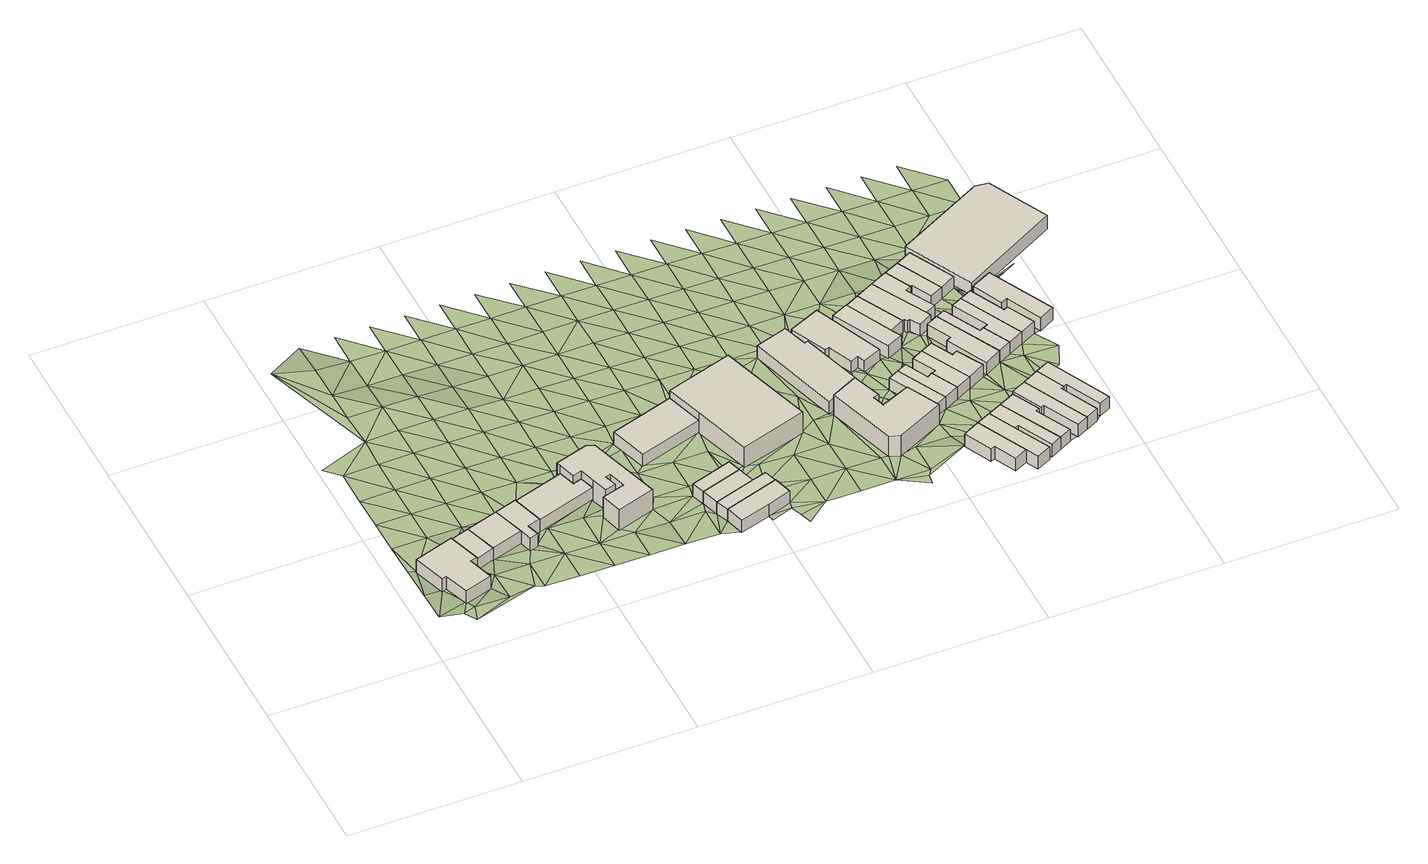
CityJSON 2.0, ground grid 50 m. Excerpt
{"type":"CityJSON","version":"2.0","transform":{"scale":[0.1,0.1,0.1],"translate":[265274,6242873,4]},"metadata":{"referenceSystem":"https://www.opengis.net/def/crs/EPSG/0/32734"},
"CityObjects":{
"building1":{"type":"Building","attributes":{"address":"10 Foundry Road Salt River Cape Town","building":"house","building:levels":"1","footprint":{"type":"Polygon"},"plus_code":"C9XCX8XW+X5R","ground_height":7.31,"building_height":4.1,"roof_height":11.41},"geometry":[{"type":"Solid","lod":"1","boundaries":[[[[0,1,2,3,4,5]],[[1,6,7,3,2]],[[6,8,9,7]],[[8,10,11,9]],[[10,12,13,11]],[[12,14,15,13]],[[14,16,17,15]],[[16,0,5,4,17]],[[4,3,7,9,11,13,15,17]],[[16,14,12,10,8,6,1,0]]]]}]},
"building2":{"type":"Building","attributes":{"address":"14 Foundry Road Salt River Cape Town","building":"house","building:levels":"1","footprint":{"type":"Polygon"},"plus_code":"C9XRXCXH+XJV","ground_height":6.82,"building_height":4.1,"roof_height":10.92},"geometry":[{"type":"Solid","lod":"1","boundaries":[[[[18,0,5,19]],[[0,16,20,5]],[[16,21,22,20]],[[21,18,19,22]],[[19,5,20,22]],[[21,16,0,18]]]]}]},
"building3":{"type":"Building","attributes":{"address":"16 Foundry Road Salt River Cape Town","building":"house","building:levels":"1","footprint":{"type":"Polygon"},"plus_code":"CCX5XVXJ+XHR","ground_height":6.82,"building_height":4.1,"roof_height":10.92},"geometry":[{"type":"Solid","lod":"1","boundaries":[[[[23,24,19,25]],[[24,26,22,19]],[[26,27,28,22]],[[27,23,25,28]],[[25,19,22,28]],[[27,26,24,23]]]]}]},
"building4":{"type":"Building","attributes":{"address":"Foundry Road Salt River Cape Town","building":"house","building:levels":"1","footprint":{"type":"Polygon"},"plus_code":"CCXHXJXX+XMX","ground_height":6.82,"building_height":4.1,"roof_height":10.92},"geometry":[{"type":"Solid","lod":"1","boundaries":[[[[29,23,30,25,31,32]],[[23,27,28,25,30]],[[27,33,34,28]],[[33,35,36,34]],[[35,37,38,36]],[[37,39,40,38]],[[39,29,32,31,40]],[[31,25,28,34,36,38,40]],[[39,37,35,33,27,23,29]]]]}]},
"building5":{"type":"Building","attributes":{"address":"18 Foundry Road Salt River Cape Town","building":"industrial","building:levels":"1","footprint":{"type":"Polygon"},"plus_code":"CFX5XMX3+XFV","ground_height":6.45,"building_height":4.1,"roof_height":10.55},"geometry":[{"type":"Solid","lod":"1","boundaries":[[[[41,29,32,42]],[[29,39,43,32]],[[39,44,45,43]],[[44,46,47,45]],[[46,48,49,47]],[[48,41,42,49]],[[42,32,43,45,47,49]],[[48,46,44,39,29,41]]]]}]},
"building6":{"type":"Building","attributes":{"address":"24 Foundry Road Salt River Cape Town","building":"industrial","building:levels":"2","footprint":{"type":"Polygon"},"plus_code":"CGX3X5XX+X6W","ground_height":6.49,"building_height":6.9,"roof_height":13.39},"geometry":[{"type":"Solid","lod":"1","boundaries":[[[[50,51,49,52,53,42]],[[51,54,47,55,52,49]],[[54,56,45,57,55,47]],[[56,58,59,57,45]],[[58,60,61,59]],[[60,62,63,61]],[[62,64,65,63]],[[64,66,67,65]],[[66,68,69,67]],[[68,70,71,69]],[[70,72,73,71]],[[72,74,75,73]],[[74,76,77,75]],[[76,78,79,77]],[[78,50,42,53,79]],[[53,52,55,57,59,61,63,65,67,69,71,73,75,77,79]],[[78,76,74,72,70,68,66,64,62,60,58,56,54,51,50]]]]}]},
"building7":{"type":"Building","attributes":{"address":"Alfred Street Cape Town","building":"house","building:levels":"1","footprint":{"type":"Polygon"},"plus_code":"CHX9XFXC+X9W","ground_height":6.38,"building_height":4.1,"roof_height":10.48},"geometry":[{"type":"Solid","lod":"1","boundaries":[[[[80,81,82,83]],[[81,84,85,82]],[[84,86,87,85]],[[86,80,83,87]],[[83,82,85,87]],[[86,84,81,80]]]]}]},
"building8":{"type":"Building","attributes":{"address":"Alfred Street Cape Town","building":"house","building:levels":"1","footprint":{"type":"Polygon"},"plus_code":"CHX8X5X6+X8R","ground_height":6.4,"building_height":4.1,"roof_height":10.5},"geometry":[{"type":"Solid","lod":"1","boundaries":[[[[88,89,90,91]],[[89,92,82,90]],[[92,93,83,82]],[[93,88,91,83]],[[91,90,82,83]],[[93,92,89,88]]]]}]},
"building9":{"type":"Building","attributes":{"address":"26 Foundry Road Salt River Cape Town","building":"industrial","building:levels":"1","footprint":{"type":"Polygon"},"plus_code":"CGXWXPX2+XXV","ground_height":6.04,"building_height":4.1,"roof_height":10.14},"geometry":[{"type":"Solid","lod":"1","boundaries":[[[[94,95,96,97]],[[95,98,99,96]],[[98,100,101,99]],[[100,94,97,101]],[[97,96,99,101]],[[100,98,95,94]]]]}]},
"building10":{"type":"Building","attributes":{"address":"Alfred Street Cape Town","building":"house","building:levels":"1","footprint":{"type":"Polygon"},"plus_code":"CHXFXHXX+XVW","ground_height":6.4,"building_height":4.1,"roof_height":10.5},"geometry":[{"type":"Solid","lod":"1","boundaries":[[[[102,103,104,105]],[[103,106,107,104]],[[106,89,90,107]],[[89,88,91,90]],[[88,102,105,91]],[[105,104,107,90,91]],[[88,89,106,103,102]]]]}]},
"building11":{"type":"Building","attributes":{"address":"Alfred Street Cape Town","building":"house","building:levels":"1","footprint":{"type":"Polygon"},"plus_code":"CHXHX5X8+XGW","ground_height":6.48,"building_height":4.1,"roof_height":10.58},"geometry":[{"type":"Solid","lod":"1","boundaries":[[[[108,109,110,111]],[[109,112,113,110]],[[112,114,104,115,113]],[[114,116,105,117,115,104]],[[116,108,111,117,105]],[[111,110,113,115,117]],[[116,114,112,109,108]]]]}]},
"building12":{"type":"Building","attributes":{"address":"32 Foundry Road Salt River Cape Town","building":"industrial","building:levels":"2","footprint":{"type":"Polygon"},"plus_code":"CJX3XXXQ+X8V","ground_height":6.04,"building_height":6.9,"roof_height":12.94},"geometry":[{"type":"Solid","lod":"1","boundaries":[[[[118,119,97,120,121,96]],[[119,122,123,120,97]],[[122,124,125,123]],[[124,126,127,125]],[[126,118,96,121,127]],[[121,120,123,125,127]],[[126,124,122,119,118]]]]}]},
"building13":{"type":"Building","attributes":{"address":"3 Junction Road Salt River Cape Town","building":"industrial","building:levels":"1","footprint":{"type":"Polygon"},"plus_code":"CMX7X4XP+XRR","ground_height":5.56,"building_height":4.1,"roof_height":9.66},"geometry":[{"type":"Solid","lod":"1","boundaries":[[[[128,129,130,131]],[[129,132,133,130]],[[132,134,135,133]],[[134,136,137,135]],[[136,138,139,137]],[[138,128,131,139]],[[131,130,133,135,137,139]],[[138,136,134,132,129,128]]]]}]},
"building14":{"type":"Building","attributes":{"address":"5A Junction Road Salt River Cape Town","building":"industrial","building:levels":"2","footprint":{"type":"Polygon"},"plus_code":"CMXVX5X4+X2V","ground_height":6.09,"building_height":6.9,"roof_height":12.99},"geometry":[{"type":"Solid","lod":"1","boundaries":[[[[140,141,142,143]],[[141,144,145,142]],[[144,146,147,145]],[[146,148,149,147]],[[148,150,151,149]],[[150,152,153,151]],[[152,154,155,153]],[[154,156,157,155]],[[156,140,143,157]],[[143,142,145,147,149,151,153,155,157]],[[156,154,152,150,148,146,144,141,140]]]]}]},
"building15":{"type":"Building","attributes":{"address":"38 Foundry Road Salt River Cape Town","building":"industrial","building:levels":"1","footprint":{"type":"Polygon"},"plus_code":"CMXMXPXX+XQV","ground_height":5.16,"building_height":4.1,"roof_height":9.26},"geometry":[{"type":"Solid","lod":"1","boundaries":[[[[158,159,160,161]],[[159,162,163,160]],[[162,164,165,163]],[[164,166,167,165]],[[166,168,169,167]],[[168,170,171,169]],[[170,172,173,171]],[[172,158,161,173]],[[161,160,163,165,167,169,171,173]],[[172,170,168,166,164,162,159,158]]]]}]},
"building16":{"type":"Building","attributes":{"address":"24 Greef Street Salt River Cape Town","building":"house","building:levels":"1","footprint":{"type":"Polygon"},"plus_code":"CPX8X8X9+XWV","ground_height":6.06,"building_height":4.1,"roof_height":10.16},"geometry":[{"type":"Solid","lod":"1","boundaries":[[[[174,175,176,177]],[[175,178,179,176]],[[178,180,181,179]],[[180,182,183,181]],[[182,184,185,183]],[[184,174,177,185]],[[177,176,179,181,183,185]],[[184,182,180,178,175,174]]]]}]},
"building17":{"type":"Building","attributes":{"address":"21 Greef Street Salt River Cape Town","building":"house","building:levels":"1","footprint":{"type":"Polygon"},"plus_code":"CPXQX6XR+XMR","ground_height":6.19,"building_height":4.1,"roof_height":10.29},"geometry":[{"type":"Solid","lod":"1","boundaries":[[[[186,187,188,189]],[[187,190,191,188]],[[190,192,193,191]],[[192,194,195,193]],[[194,196,197,195]],[[196,186,189,197]],[[189,188,191,193,195,197]],[[196,194,192,190,187,186]]]]}]},
"building18":{"type":"Building","attributes":{"address":"26 Greef Street Salt River Cape Town","building":"house","building:levels":"1","footprint":{"type":"Polygon"},"plus_code":"CPXHXHXG+XRR","ground_height":6.06,"building_height":4.1,"roof_height":10.16},"geometry":[{"type":"Solid","lod":"1","boundaries":[[[[198,199,177,176]],[[199,200,201,202,177]],[[200,203,204,205,202,201]],[[203,206,207,205,204]],[[206,208,209,207]],[[208,198,176,209]],[[176,177,202,205,207,209]],[[208,206,203,200,199,198]]]]}]},
"building19":{"type":"Building","attributes":{"address":"42 Foundry Road Salt River Cape Town","building":"house","building:levels":"1","footprint":{"type":"Polygon"},"plus_code":"CPX5XMXJ+XVV","ground_height":5.57,"building_height":4.1,"roof_height":9.67},"geometry":[{"type":"Solid","lod":"1","boundaries":[[[[210,211,212,213,214,215]],[[211,216,217,213,212]],[[216,218,219,217]],[[218,220,221,219]],[[220,210,215,214,221]],[[214,213,217,219,221]],[[220,218,216,211,210]]]]}]},
"building20":{"type":"Building","attributes":{"address":"23 Greef Street Salt River Cape Town","building":"house","building:levels":"1","footprint":{"type":"Polygon"},"plus_code":"CQX4XRX5+XXR","ground_height":6.19,"building_height":4.1,"roof_height":10.29},"geometry":[{"type":"Solid","lod":"1","boundaries":[[[[222,186,223,189,224,225]],[[186,196,197,189,223]],[[196,226,227,197]],[[226,228,229,227]],[[228,230,231,229]],[[230,222,225,224,231]],[[224,189,197,227,229,231]],[[230,228,226,196,186,222]]]]}]},
"building21":{"type":"Building","attributes":{"address":"28 Greef Street Salt River Cape Town","building":"house","building:levels":"1","footprint":{"type":"Polygon"},"plus_code":"CPXMXRX2+X5V","ground_height":5.94,"building_height":4.1,"roof_height":10.04},"geometry":[{"type":"Solid","lod":"1","boundaries":[[[[203,200,201,204]],[[200,232,233,201]],[[232,234,235,233]],[[234,236,237,235]],[[236,238,239,237]],[[238,203,204,239]],[[204,201,233,235,237,239]],[[238,236,234,232,200,203]]]]}]},
"building22":{"type":"Building","attributes":{"address":"44 Foundry Road Salt River Cape Town","building":"house","building:levels":"1","footprint":{"type":"Polygon"},"plus_code":"CPXCX6X4+X9X","ground_height":5.28,"building_height":4.1,"roof_height":9.38},"geometry":[{"type":"Solid","lod":"1","boundaries":[[[[211,210,215,212]],[[210,240,241,215]],[[240,242,243,241]],[[242,211,212,243]],[[212,215,241,243]],[[242,240,210,211]]]]}]},
"building23":{"type":"Building","attributes":{"address":"25 Greef Street Salt River Cape Town","building":"house","building:levels":"1","footprint":{"type":"Polygon"},"plus_code":"CQX8X8XM+X2R","ground_height":6.13,"building_height":4.1,"roof_height":10.23},"geometry":[{"type":"Solid","lod":"1","boundaries":[[[[244,222,225,245]],[[222,230,246,225]],[[230,247,248,246]],[[247,249,250,248]],[[249,251,252,250]],[[251,244,245,252]],[[245,225,246,248,250,252]],[[251,249,247,230,222,244]]]]}]},
"building24":{"type":"Building","attributes":{"address":"30 Greef Street Salt River Cape Town","building":"house","building:levels":"1","footprint":{"type":"Polygon"},"plus_code":"CQX2XJX9+XVW","ground_height":5.94,"building_height":4.1,"roof_height":10.04},"geometry":[{"type":"Solid","lod":"1","boundaries":[[[[253,254,233,235]],[[254,255,256,233]],[[255,257,258,256]],[[257,259,260,258]],[[259,261,262,260]],[[261,253,235,262]],[[235,233,256,258,260,262]],[[261,259,257,255,254,253]]]]}]},
"building25":{"type":"Building","attributes":{"address":"27 Greef Street Salt River Cape Town","building":"house","building:levels":"1","footprint":{"type":"Polygon"},"plus_code":"CQXHX7X3+XQX","ground_height":6.13,"building_height":4.1,"roof_height":10.23},"geometry":[{"type":"Solid","lod":"1","boundaries":[[[[244,251,252,245]],[[251,263,264,252]],[[263,265,266,264]],[[265,267,268,266]],[[267,269,270,268]],[[269,244,245,270]],[[245,252,264,266,268,270]],[[269,267,265,263,251,244]]]]}]},
"building26":{"type":"Building","attributes":{"address":"46 Foundry Road Salt River Cape Town","building":"house","building:levels":"1","footprint":{"type":"Polygon"},"plus_code":"CPXMXQXC+X8W","ground_height":5.35,"building_height":4.1,"roof_height":9.45},"geometry":[{"type":"Solid","lod":"1","boundaries":[[[[271,272,241,243]],[[272,273,274,241]],[[273,275,276,274]],[[275,277,278,276]],[[277,279,280,278]],[[279,281,282,280]],[[281,283,284,282]],[[283,285,286,284]],[[285,271,243,286]],[[243,241,274,276,278,280,282,284,286]],[[285,283,281,279,277,275,273,272,271]]]]}]},
"building27":{"type":"Building","attributes":{"address":"48 Foundry Road Salt River Cape Town","building":"house","building:levels":"1","footprint":{"type":"Polygon"},"plus_code":"CPXXXJXM+X8W","ground_height":5.35,"building_height":4.1,"roof_height":9.45},"geometry":[{"type":"Solid","lod":"1","boundaries":[[[[285,283,284,286]],[[283,287,288,284]],[[287,289,290,288]],[[289,291,292,290]],[[291,293,294,292]],[[293,285,286,294]],[[286,284,288,290,292,294]],[[293,291,289,287,283,285]]]]}]},
"building28":{"type":"Building","attributes":{"address":"Greef Street Salt River Cape Town","building":"house","building:levels":"1","footprint":{"type":"Polygon"},"plus_code":"CQX8X8X4+X3R","ground_height":5.68,"building_height":4.1,"roof_height":9.78},"geometry":[{"type":"Solid","lod":"1","boundaries":[[[[295,296,297,298]],[[296,299,300,297]],[[299,301,302,300]],[[301,303,304,302]],[[303,305,306,304]],[[305,295,298,306]],[[298,297,300,302,304,306]],[[305,303,301,299,296,295]]]]}]},
"building29":{"type":"Building","attributes":{"address":"29 Greef Street Salt River Cape Town","building":"house","building:levels":"1","footprint":{"type":"Polygon"},"plus_code":"CQXQXRX7+XCR","ground_height":5.82,"building_height":4.1,"roof_height":9.92},"geometry":[{"type":"Solid","lod":"1","boundaries":[[[[307,308,309,310]],[[308,311,312,309]],[[311,313,314,312]],[[313,315,316,314]],[[315,317,318,316]],[[317,307,310,318]],[[310,309,312,314,316,318]],[[317,315,313,311,308,307]]]]}]},
"building30":{"type":"Building","attributes":{"address":"Greef Street Salt River Cape Town","building":"house","building:levels":"1","footprint":{"type":"Polygon"},"plus_code":"CQX8X5XC+X4R","ground_height":5.66,"building_height":4.1,"roof_height":9.76},"geometry":[{"type":"Solid","lod":"1","boundaries":[[[[319,320,298,297]],[[320,321,322,323,298]],[[321,324,325,326,323,322]],[[324,327,328,326,325]],[[327,329,330,328]],[[329,319,297,330]],[[297,298,323,326,328,330]],[[329,327,324,321,320,319]]]]}]},
"building31":{"type":"Building","attributes":{"address":"31 Greef Street Salt River Cape Town","building":"house","building:levels":"1","footprint":{"type":"Polygon"},"plus_code":"CRX2XRXC+XXX","ground_height":5.82,"building_height":4.1,"roof_height":9.92},"geometry":[{"type":"Solid","lod":"1","boundaries":[[[[331,332,310,333]],[[332,334,318,310]],[[334,335,336,318]],[[335,337,338,336]],[[337,339,340,338]],[[339,331,333,340]],[[333,310,318,336,338,340]],[[339,337,335,334,332,331]]]]}]},
"building32":{"type":"Building","attributes":{"address":"50 Foundry Road Salt River Cape Town","building":"house","building:levels":"1","footprint":{"type":"Polygon"},"plus_code":"CQX3XPX8+X9W","ground_height":5.35,"building_height":4.1,"roof_height":9.45},"geometry":[{"type":"Solid","lod":"1","boundaries":[[[[293,291,292,294]],[[291,341,342,292]],[[341,343,344,342]],[[343,345,346,344]],[[345,347,348,346]],[[347,293,294,348]],[[294,292,342,344,346,348]],[[347,345,343,341,291,293]]]]}]},
"building33":{"type":"Building","attributes":{"address":"Greef Street Salt River Cape Town","building":"house","building:levels":"1","footprint":{"type":"Polygon"},"plus_code":"CQXJX7XM+XHR","ground_height":5.57,"building_height":4.1,"roof_height":9.67},"geometry":[{"type":"Solid","lod":"1","boundaries":[[[[324,321,322,325]],[[321,349,350,322]],[[349,351,352,350]],[[351,353,354,352]],[[353,355,356,354]],[[355,324,325,356]],[[325,322,350,352,354,356]],[[355,353,351,349,321,324]]]]}]},
"building34":{"type":"Building","attributes":{"address":"52 Foundry Road Salt River Cape Town","building":"house","building:levels":"1","footprint":{"type":"Polygon"},"plus_code":"CQX9X5X4+X5X","ground_height":5.3,"building_height":4.1,"roof_height":9.4},"geometry":[{"type":"Solid","lod":"1","boundaries":[[[[347,345,346,348]],[[345,357,358,346]],[[357,359,360,358]],[[359,347,348,360]],[[348,346,358,360]],[[359,357,345,347]]]]}]},
"building35":{"type":"Building","attributes":{"address":"33 Greef Street Salt River Cape Town","building":"house","building:levels":"1","footprint":{"type":"Polygon"},"plus_code":"CRX6X8X6+X2R","ground_height":5.79,"building_height":4.1,"roof_height":9.89},"geometry":[{"type":"Solid","lod":"1","boundaries":[[[[361,331,333,362]],[[331,339,340,333]],[[339,363,364,340]],[[363,365,366,364]],[[365,367,368,366]],[[367,361,362,368]],[[362,333,340,364,366,368]],[[367,365,363,339,331,361]]]]}]},
"building36":{"type":"Building","attributes":{"address":"Greef Street Salt River Cape Town","building":"house","building:levels":"1","footprint":{"type":"Polygon"},"plus_code":"CQXVX4XH+XWX","ground_height":5.57,"building_height":4.1,"roof_height":9.67},"geometry":[{"type":"Solid","lod":"1","boundaries":[[[[369,370,350,352]],[[370,371,372,350]],[[371,373,374,372]],[[373,375,376,374]],[[375,377,378,376]],[[377,369,352,378]],[[352,350,372,374,376,378]],[[377,375,373,371,370,369]]]]}]},
"building37":{"type":"Building","attributes":{"address":"40 Greef Street Salt River Cape Town","building":"house","building:levels":"1","footprint":{"type":"Polygon"},"plus_code":"CRX3XCX4+XWW","ground_height":5.51,"building_height":4.1,"roof_height":9.61},"geometry":[{"type":"Solid","lod":"1","boundaries":[[[[379,380,381,382,383]],[[380,384,385,381]],[[384,386,387,385]],[[386,388,389,387]],[[388,390,391,392,389]],[[390,379,383,382,392,391]],[[382,381,385,387,389,392]],[[390,388,386,384,380,379]]]]}]},
"building38":{"type":"Building","attributes":{"address":"70 Foundry Road Salt River Cape Town","building":"industrial","building:levels":"1","footprint":{"type":"Polygon"},"plus_code":"CRX7XCX9+XGW","ground_height":5.04,"building_height":4.1,"roof_height":9.14},"geometry":[{"type":"Solid","lod":"1","boundaries":[[[[393,394,395,396]],[[394,397,398,395]],[[397,399,400,398]],[[399,401,402,400]],[[401,393,396,402]],[[396,395,398,400,402]],[[401,399,397,394,393]]]]}]},
"terrain1":{"type":"TINRelief","geometry":[{"type":"CompositeSurface","lod":"1","boundaries":[[[403,404,405]],[[404,406,407]],[[408,403,409]],[[407,405,404]],[[409,403,405]],[[410,408,409]],[[411,412,406]],[[407,406,412]],[[413,405,407]],[[410,409,414]],[[411,415,412]],[[407,412,416]],[[414,417,410]],[[414,409,0]],[[412,415,416]],[[418,417,419]],[[414,419,417]],[[411,420,415]],[[421,422,418]],[[423,424,416]],[[415,423,416]],[[419,421,418]],[[425,424,423]],[[426,427,422]],[[0,428,414]],[[419,414,428]],[[21,425,423]],[[423,415,420]],[[421,429,422]],[[18,428,0]],[[426,422,429]],[[421,419,430]],[[21,423,431]],[[419,428,430]],[[431,423,420]],[[429,421,432]],[[420,433,431]],[[430,432,421]],[[428,18,23]],[[434,426,435]],[[21,431,436]],[[426,429,437]],[[428,438,430]],[[436,439,21]],[[434,435,440]],[[432,437,429]],[[23,438,428]],[[433,441,431]],[[440,442,434]],[[443,432,430]],[[444,435,426]],[[437,445,426]],[[436,431,441]],[[442,446,434]],[[433,447,441]],[[438,443,430]],[[440,435,444]],[[445,444,426]],[[448,437,432]],[[441,449,436]],[[438,23,29]],[[448,432,443]],[[450,451,449]],[[438,29,443]],[[440,452,442]],[[445,437,453]],[[444,454,440]],[[455,449,441]],[[455,450,449]],[[453,437,448]],[[447,456,441]],[[446,442,452]],[[440,454,452]],[[457,444,445]],[[443,29,458]],[[448,443,458]],[[457,445,453]],[[441,459,455]],[[460,454,444]],[[459,441,456]],[[448,461,453]],[[460,444,457]],[[461,448,458]],[[462,450,455]],[[455,459,463]],[[458,29,41]],[[452,454,464]],[[457,453,465]],[[466,454,460]],[[465,453,461]],[[467,452,464]],[[456,468,459]],[[454,466,464]],[[463,462,455]],[[460,457,469]],[[461,458,470]],[[463,459,471]],[[469,457,465]],[[41,78,458]],[[470,458,78]],[[472,471,459]],[[460,473,466]],[[474,459,468]],[[472,459,474]],[[465,461,475]],[[460,469,473]],[[476,463,471]],[[470,475,461]],[[476,462,463]],[[464,466,477]],[[465,478,469]],[[466,473,477]],[[478,465,475]],[[476,471,479]],[[470,78,76]],[[468,480,474]],[[481,464,482]],[[473,469,483]],[[472,474,484]],[[477,482,464]],[[485,476,479]],[[470,486,475]],[[483,469,478]],[[487,485,488]],[[488,485,479]],[[76,486,470]],[[473,489,477]],[[474,480,490]],[[478,475,491]],[[484,474,490]],[[489,473,483]],[[486,491,475]],[[482,477,492]],[[486,76,74]],[[483,478,493]],[[477,489,492]],[[74,484,494]],[[493,478,491]],[[495,482,496]],[[490,480,497]],[[486,74,498]],[[482,492,496]],[[494,499,74]],[[489,483,500]],[[486,498,491]],[[484,490,86]],[[501,483,493]],[[497,480,502]],[[494,484,86]],[[503,74,499]],[[492,489,500]],[[483,501,500]],[[74,503,498]],[[493,491,504]],[[497,93,490]],[[505,499,494]],[[93,86,490]],[[491,498,504]],[[506,503,499]],[[492,507,496]],[[506,498,503]],[[505,494,86]],[[501,493,508]],[[502,88,497]],[[507,492,500]],[[502,509,88]],[[502,510,509]],[[499,511,506]],[[508,493,504]],[[88,93,497]],[[512,496,513]],[[511,499,505]],[[501,514,500]],[[513,496,507]],[[508,514,501]],[[515,504,498]],[[507,500,516]],[[505,86,517]],[[508,504,515]],[[516,500,514]],[[505,517,511]],[[513,507,518]],[[511,519,506]],[[508,520,514]],[[518,507,516]],[[517,86,521]],[[498,95,515]],[[520,508,515]],[[513,522,523]],[[524,511,517]],[[525,516,514]],[[513,518,522]],[[514,520,525]],[[526,527,528]],[[519,511,524]],[[517,521,524]],[[520,515,95]],[[518,516,529]],[[530,531,532]],[[521,531,533]],[[528,534,526]],[[516,525,535]],[[533,524,521]],[[522,518,529]],[[524,533,519]],[[516,535,529]],[[530,536,531]],[[531,536,533]],[[520,537,525]],[[114,538,530]],[[114,534,538]],[[520,95,537]],[[539,540,528]],[[522,541,542]],[[539,543,540]],[[534,528,540]],[[95,544,537]],[[535,525,545]],[[541,522,529]],[[546,530,538]],[[534,546,538]],[[545,525,537]],[[530,547,536]],[[535,548,529]],[[534,540,546]],[[548,535,545]],[[95,126,544]],[[547,530,546]],[[537,544,549]],[[536,550,533]],[[541,529,551]],[[545,537,549]],[[551,529,548]],[[552,541,553]],[[540,554,546]],[[550,536,547]],[[555,548,545]],[[126,549,544]],[[541,551,553]],[[549,555,545]],[[554,547,546]],[[556,554,540]],[[548,557,551]],[[555,557,548]],[[551,558,553]],[[554,559,547]],[[550,547,559]],[[555,549,560]],[[557,558,551]],[[560,549,126]],[[126,550,561]],[[556,562,554]],[[563,553,564]],[[557,555,565]],[[558,564,553]],[[559,566,550]],[[555,560,565]],[[567,561,550]],[[568,559,554]],[[128,126,561]],[[566,567,550]],[[558,557,569]],[[128,560,126]],[[554,562,568]],[[565,569,557]],[[559,140,566]],[[567,128,561]],[[559,568,140]],[[558,570,564]],[[571,567,566]],[[572,565,560]],[[569,570,558]],[[571,566,140]],[[568,562,573]],[[567,571,128]],[[572,560,128]],[[573,140,568]],[[562,574,573]],[[575,564,576]],[[562,577,578]],[[579,569,565]],[[570,576,564]],[[580,574,562]],[[578,580,562]],[[572,579,565]],[[571,140,156]],[[581,570,569]],[[138,572,128]],[[579,581,569]],[[580,582,574]],[[138,579,572]],[[156,583,571]],[[576,570,584]],[[581,584,570]],[[585,586,587]],[[588,580,578]],[[589,590,576]],[[582,591,574]],[[138,592,159]],[[593,159,592]],[[581,579,594]],[[582,580,588]],[[587,595,156]],[[579,138,594]],[[584,589,576]],[[596,587,586]],[[156,595,583]],[[597,159,593]],[[597,593,583]],[[594,138,159]],[[583,598,597]],[[587,596,595]],[[584,581,599]],[[597,598,600]],[[178,583,595]],[[601,598,583]],[[582,588,602]],[[599,581,594]],[[582,602,591]],[[178,601,583]],[[158,594,159]],[[595,596,182]],[[595,182,178]],[[589,584,603]],[[604,598,601]],[[598,604,605]],[[599,603,584]],[[184,182,596]],[[182,606,178]],[[596,591,184]],[[601,178,607]],[[604,601,608]],[[589,609,610]],[[602,588,186]],[[591,602,186]],[[607,608,601]],[[184,591,174]],[[603,609,589]],[[611,594,158]],[[599,594,612]],[[158,608,216]],[[603,599,612]],[[613,591,186]],[[613,174,591]],[[612,594,611]],[[158,216,211]],[[607,614,608]],[[608,615,216]],[[616,614,607]],[[611,158,211]],[[615,608,614]],[[617,618,616]],[[619,614,616]],[[603,620,609]],[[619,616,618]],[[186,222,613]],[[612,620,603]],[[613,621,174]],[[622,619,618]],[[614,623,615]],[[200,174,621]],[[619,624,614]],[[271,611,211]],[[625,609,626]],[[624,623,614]],[[613,222,244]],[[620,626,609]],[[621,613,244]],[[612,611,627]],[[200,621,232]],[[628,629,630]],[[611,271,631]],[[632,633,623]],[[624,634,623]],[[620,612,627]],[[631,627,611]],[[623,635,632]],[[244,636,621]],[[623,634,637]],[[635,623,637]],[[621,638,232]],[[285,631,271]],[[639,632,635]],[[640,634,641]],[[620,642,626]],[[244,269,636]],[[636,638,621]],[[640,299,634]],[[643,635,637]],[[637,634,299]],[[644,640,641]],[[642,620,627]],[[644,641,645]],[[255,232,638]],[[644,646,640]],[[299,640,646]],[[647,626,648]],[[649,636,269]],[[644,645,650]],[[269,267,649]],[[285,293,631]],[[293,627,631]],[[651,267,265]],[[255,650,645]],[[637,299,652]],[[651,649,267]],[[648,626,642]],[[650,255,638]],[[638,636,307]],[[652,299,296]],[[651,653,649]],[[649,653,654]],[[638,655,650]],[[642,627,656]],[[657,652,658]],[[652,296,659]],[[627,293,656]],[[331,638,307]],[[659,658,652]],[[638,331,655]],[[289,343,291]],[[289,658,343]],[[648,642,660]],[[341,291,343]],[[659,661,658]],[[660,642,656]],[[656,293,347]],[[343,658,661]],[[662,661,659]],[[655,331,663]],[[661,662,664]],[[648,665,666]],[[661,667,343]],[[661,664,668]],[[665,648,660]],[[669,655,663]],[[655,669,321]],[[667,345,343]],[[670,656,347]],[[663,331,361]],[[671,672,673]],[[672,671,674]],[[675,673,672]],[[663,361,669]],[[347,359,670]],[[660,656,676]],[[345,667,677]],[[321,669,349]],[[656,670,676]],[[359,678,670]],[[677,357,345]],[[679,669,361]],[[678,359,357]],[[660,680,665]],[[678,681,670]],[[676,680,660]],[[380,357,677]],[[681,678,357]],[[349,669,682]],[[380,677,683]],[[357,380,681]],[[683,677,684]],[[669,679,682]],[[685,665,686]],[[687,683,684]],[[680,686,665]],[[371,349,682]],[[683,687,688]],[[380,379,681]],[[689,687,371]],[[688,687,689]],[[680,676,690]],[[379,691,681]],[[670,692,676]],[[680,690,686]],[[681,691,693]],[[694,686,695]],[[693,696,681]],[[695,686,690]],[[676,692,690]],[[692,670,397]],[[690,692,695]],[[697,695,698]],[[698,695,692]]]}]}
},
"vertices":[
[181,347,28],[65,310,28],[65,310,69],[65,310,74],[181,347,74],[181,347,69],[96,215,28],[96,215,74],[110,220,28],[110,220,74],[134,147,28],[134,147,74],[215,173,28],[215,173,74],[192,246,28],[192,246,74],[212,252,28],[212,252,74],
[237,365,28],[237,365,69],[212,252,69],[267,272,28],[267,272,69],
[330,394,24],[237,365,24],[330,394,69],[267,272,24],[360,301,24],[360,301,69],
[394,414,24],[330,394,66],[394,414,69],[394,414,66],[370,266,24],[370,266,69],[395,274,24],[395,274,69],[384,310,24],[384,310,69],[422,322,24],[422,322,69],
[544,460,24],[544,460,66],[422,322,66],[598,377,24],[598,377,66],[585,419,24],[585,419,66],[559,411,24],[559,411,66],
[544,460,21],[559,411,21],[559,411,94],[544,460,94],[585,419,21],[585,419,94],[598,377,21],[598,377,94],[613,327,21],[613,327,94],[645,337,21],[645,337,94],[634,372,21],[634,372,94],[648,377,21],[648,377,94],[664,326,21],[664,326,94],[596,306,21],[596,306,94],[614,244,21],[614,244,94],[725,278,21],[725,278,94],[658,494,21],[658,494,94],[636,502,21],[636,502,94],[540,473,21],[540,473,94],
[854,245,22],[974,283,22],[974,283,65],[854,245,65],[962,321,22],[962,321,65],[841,283,22],[841,283,65],
[869,195,23],[990,233,23],[990,233,65],[869,195,65],[974,283,23],[854,245,23],
[957,500,17],[923,608,17],[923,608,61],[957,500,61],[737,551,17],[737,551,61],[771,443,17],[771,443,61],
[884,158,23],[1043,208,23],[1043,208,65],[884,158,65],[1031,245,23],[1031,245,65],
[899,103,24],[988,130,24],[988,130,66],[899,103,66],[1059,153,24],[1059,153,66],[1043,208,24],[1043,208,66],[884,158,24],[884,158,66],
[923,608,14],[957,500,14],[957,500,89],[923,608,89],[1010,331,14],[1010,331,89],[1203,391,14],[1203,391,89],[1116,667,14],[1116,667,89],
[1214,700,12],[1296,428,12],[1296,428,57],[1214,700,57],[1397,480,12],[1397,480,57],[1340,662,12],[1340,662,57],[1330,658,12],[1330,658,57],[1307,729,12],[1307,729,57],
[1303,415,18],[1368,213,18],[1368,213,90],[1303,415,90],[1399,202,18],[1399,202,90],[1537,269,18],[1537,269,90],[1489,364,18],[1489,364,90],[1405,328,18],[1405,328,90],[1393,363,18],[1393,363,90],[1410,368,18],[1410,368,90],[1380,452,18],[1380,452,90],
[1412,762,12],[1322,723,12],[1322,723,53],[1412,762,53],[1369,615,12],[1369,615,53],[1382,620,12],[1382,620,53],[1413,548,12],[1413,548,53],[1436,558,12],[1436,558,53],[1445,536,12],[1445,536,53],[1499,559,12],[1499,559,53],
[1577,315,20],[1504,457,20],[1504,457,62],[1577,315,62],[1473,441,20],[1473,441,62],[1506,377,20],[1506,377,62],[1493,370,20],[1493,370,62],[1533,293,20],[1533,293,62],
[1612,191,18],[1563,167,18],[1563,167,63],[1612,191,63],[1603,86,18],[1603,86,63],[1614,91,18],[1614,91,63],[1646,27,18],[1646,27,63],[1684,46,18],[1684,46,63],
[1504,457,18],[1577,315,18],[1620,337,18],[1620,337,60],[1620,337,62],[1581,413,18],[1581,413,60],[1581,413,62],[1566,404,18],[1566,404,62],[1533,471,18],[1533,471,62],
[1554,610,12],[1488,745,12],[1488,745,54],[1488,745,57],[1554,610,57],[1554,610,54],[1439,722,12],[1439,722,57],[1522,557,12],[1522,557,57],[1570,580,12],[1570,580,57],
[1653,211,18],[1612,191,62],[1653,211,63],[1653,211,62],[1702,9,18],[1702,9,63],[1744,30,18],[1744,30,63],[1692,133,18],[1692,133,63],
[1666,361,18],[1666,361,60],[1593,502,18],[1593,502,60],[1560,485,18],[1560,485,60],[1594,419,18],[1594,419,60],
[1598,633,12],[1598,633,54],[1529,766,12],[1529,766,54],
[1694,231,18],[1694,231,62],[1692,133,62],[1703,138,18],[1703,138,62],[1754,37,18],[1754,37,62],[1785,53,18],[1785,53,62],
[1593,502,17],[1666,361,17],[1717,388,17],[1717,388,60],[1675,464,17],[1675,464,60],[1660,456,17],[1660,456,60],[1628,519,17],[1628,519,60],
[1820,70,18],[1820,70,62],[1769,170,18],[1769,170,62],[1780,175,18],[1780,175,62],[1740,253,18],[1740,253,62],
[1529,766,13],[1598,633,13],[1603,635,13],[1603,635,54],[1609,625,13],[1609,625,54],[1617,629,13],[1617,629,54],[1633,600,13],[1633,600,54],[1673,621,13],[1673,621,54],[1668,635,13],[1668,635,54],[1582,793,13],[1582,793,54],
[1698,651,13],[1698,651,54],[1654,733,13],[1654,733,54],[1670,742,13],[1670,742,54],[1632,817,13],[1632,817,54],
[1778,421,16],[1683,607,16],[1683,607,58],[1778,421,58],[1648,590,16],[1648,590,58],[1683,519,16],[1683,519,58],[1669,512,16],[1669,512,58],[1728,392,16],[1728,392,58],
[1787,286,16],[1745,266,16],[1745,266,59],[1787,286,59],[1787,180,16],[1787,180,59],[1796,184,16],[1796,184,59],[1848,80,16],[1848,80,59],[1881,97,16],[1881,97,59],
[1683,607,15],[1778,421,15],[1816,440,15],[1816,440,57],[1816,440,58],[1776,518,15],[1776,518,57],[1776,518,58],[1764,512,15],[1764,512,58],[1709,620,15],[1709,620,58],
[1834,310,15],[1787,286,15],[1834,310,59],[1881,97,15],[1918,115,15],[1918,115,59],[1865,224,15],[1865,224,59],[1874,228,15],[1874,228,59],
[1675,744,13],[1675,744,54],[1704,686,13],[1704,686,54],[1742,706,13],[1742,706,54],[1675,837,13],[1675,837,54],
[1860,463,15],[1860,463,57],[1769,644,15],[1769,644,57],[1737,629,15],[1737,629,57],[1790,525,15],[1790,525,57],
[1788,730,13],[1788,730,54],[1721,860,13],[1721,860,54],
[1874,330,15],[1874,330,59],[1882,232,15],[1882,232,59],[1933,129,15],[1933,129,59],[1965,145,15],[1965,145,59],
[1769,644,14],[1860,463,14],[1906,486,14],[1906,486,57],[1866,565,14],[1866,565,57],[1854,559,14],[1854,559,57],[1803,661,14],[1803,661,57],
[1877,704,11],[1817,674,11],[1817,674,56],[1877,704,56],[1877,704,55],[1859,586,11],[1859,586,56],[1877,595,11],[1877,595,56],[1927,491,11],[1927,491,56],[1972,515,11],[1972,515,55],[1972,515,56],
[2106,844,3],[2018,1019,3],[2018,1019,51],[2106,844,51],[1980,1023,3],[1980,1023,51],[1722,889,3],[1722,889,51],[1822,692,3],[1822,692,51],
[45,215,36],[45,120,39],[96,215,33],[111,109,36],[134,147,36],[45,320,29],[65,310,29],[45,420,26],[132,74,36],[145,120,36],[110,220,33],[145,420,25],[245,120,33],[215,173,30],[45,520,25],[45,620,24],[145,520,26],[322,132,33],[145,620,26],[45,725,24],[245,215,31],[192,246,33],[212,252,30],[150,817,26],[5,767,24],[245,420,24],[145,725,26],[245,520,24],[345,215,31],[245,620,27],[345,120,33],[34,1153,25],[145,920,26],[370,266,30],[245,725,28],[345,420,24],[360,301,28],[145,1015,25],[445,215,29],[145,1120,24],[345,520,24],[245,920,25],[245,820,28],[145,1220,16],[445,120,30],[345,620,27],[395,274,28],[422,322,28],[384,310,28],[245,1120,17],[345,725,28],[245,1015,19],[445,320,28],[545,120,29],[345,820,28],[445,520,22],[545,215,27],[345,920,25],[445,620,24],[598,377,25],[545,320,28],[345,1120,16],[445,725,26],[345,1015,19],[245,1220,16],[645,120,28],[445,820,26],[545,520,21],[596,306,28],[614,244,26],[445,920,20],[645,215,26],[545,620,22],[613,327,28],[445,1015,16],[545,725,22],[664,326,28],[745,120,28],[345,1220,15],[445,1120,16],[545,820,22],[725,278,23],[645,337,28],[645,520,21],[634,372,25],[648,377,25],[545,920,18],[745,215,24],[645,620,21],[545,1015,16],[645,725,21],[745,320,23],[445,1220,15],[545,1120,15],[846,215,23],[737,551,20],[745,420,22],[645,920,18],[645,820,21],[846,120,25],[745,520,20],[745,620,19],[846,320,22],[771,443,22],[645,1015,16],[745,725,19],[884,158,25],[899,103,25],[846,420,22],[545,1220,15],[645,1120,15],[745,820,19],[846,620,18],[745,920,19],[946,320,24],[745,1015,18],[957,500,21],[846,725,18],[962,321,24],[745,1120,16],[645,1220,15],[946,420,23],[846,820,18],[988,130,25],[992,111,25],[1055,133,25],[846,1015,18],[1031,245,24],[974,283,24],[990,233,24],[1010,331,23],[1059,153,25],[846,920,20],[1046,320,23],[946,725,16],[1046,215,24],[1067,100,25],[1146,120,23],[846,1120,16],[745,1220,15],[1079,65,25],[946,620,17],[946,820,16],[1146,215,21],[1146,320,19],[946,920,17],[1046,725,15],[1203,391,17],[946,1015,17],[846,1220,16],[946,1120,16],[1246,215,21],[1046,820,15],[1246,120,23],[1046,920,16],[1046,1015,16],[1246,320,19],[1146,725,12],[1146,620,14],[1346,120,22],[946,1220,16],[1046,1120,14],[1146,820,12],[1246,420,17],[1246,520,16],[1346,215,20],[1146,920,13],[1146,1015,14],[1296,428,18],[1246,725,12],[1368,213,20],[1399,202,21],[1046,1220,14],[1146,1120,14],[1427,71,22],[1433,101,22],[1246,820,12],[1446,120,22],[1246,920,13],[1446,215,21],[1397,480,19],[1246,1015,14],[1393,363,19],[1405,328,21],[1410,368,21],[1563,167,22],[1246,1120,12],[1146,1220,14],[1537,269,20],[1330,658,16],[1340,662,16],[1346,820,12],[1446,420,20],[1489,364,21],[1369,615,16],[1413,548,19],[1346,920,11],[1382,620,16],[1446,520,19],[1546,215,19],[1346,1015,12],[1445,536,19],[1436,558,19],[1506,377,21],[1504,457,21],[1499,559,19],[1346,1120,10],[1246,1220,12],[1446,820,12],[1446,920,8],[1647,215,18],[1546,520,19],[1522,557,19],[1533,471,19],[1566,404,21],[1581,413,21],[1560,485,19],[1446,1015,10],[1647,320,18],[1594,419,21],[1570,580,16],[1593,502,19],[1346,1220,10],[1446,1120,8],[1546,920,7],[1754,37,22],[1703,138,21],[1692,133,22],[1546,820,13],[1598,633,16],[1554,610,16],[1628,519,19],[1609,625,16],[1745,266,18],[1633,600,16],[1747,320,16],[1603,635,16],[1647,520,19],[1660,456,19],[1546,1015,8],[1617,629,16],[1669,512,19],[1675,464,19],[1683,519,19],[1446,1220,8],[1546,1120,7],[1787,180,18],[1728,392,17],[1820,70,20],[1673,621,16],[1848,80,20],[1796,184,18],[1778,421,17],[1647,920,5],[1668,635,16],[1698,651,16],[1709,620,16],[1647,1015,6],[1737,629,16],[1764,512,17],[1847,320,15],[1776,518,17],[1647,1120,6],[1546,1220,7],[1769,644,16],[1790,525,17],[1847,420,15],[1722,889,4],[1865,224,18],[1933,129,19],[1874,228,18],[1918,115,19],[1882,232,18],[1747,920,4],[1803,661,15],[1747,820,13],[1917,351,15],[1747,1015,4],[1822,692,11],[1947,420,12],[1859,586,15],[1854,559,16],[1647,1220,6],[1747,1120,4],[1866,565,16],[1877,595,15],[1927,491,14],[1847,1015,3],[1915,723,10],[1947,1015,3],[1933,733,10],[1747,1220,5],[1847,1120,3],[1970,752,10],[1847,1220,4],[1947,1120,2]
]}
